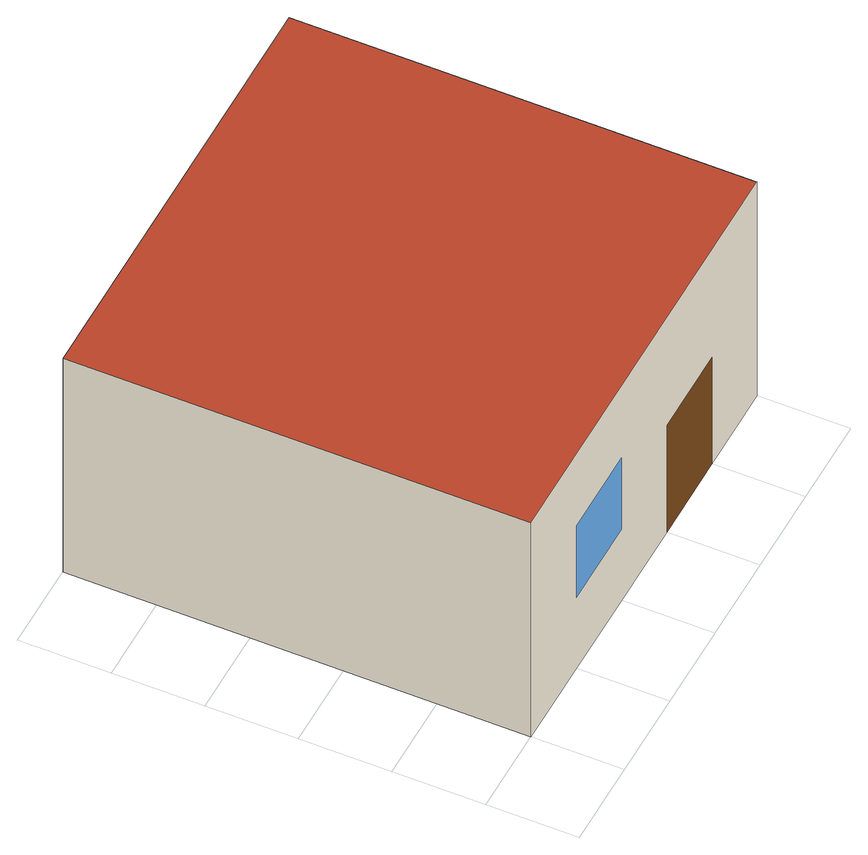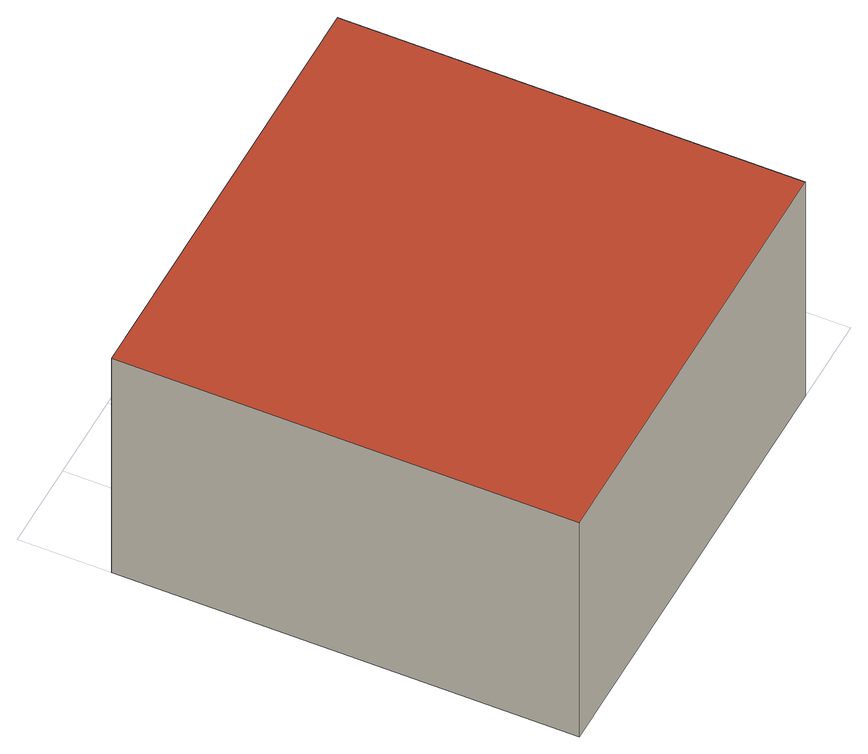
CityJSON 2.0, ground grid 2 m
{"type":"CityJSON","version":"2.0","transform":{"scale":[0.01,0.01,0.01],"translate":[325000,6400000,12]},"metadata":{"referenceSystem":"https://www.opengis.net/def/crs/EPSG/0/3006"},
"CityObjects":{
"building1":{"type":"Building","children":["building1-1"]},
"building1-1":{"type":"BuildingPart","parents":["building1"],"geometry":[{"type":"MultiSurface","lod":"3","boundaries":[[[0,1,2,3,4,5,6,7],[8,9,10,11]],[[8,11,10,9]],[[1,4,3,2]],[[5,12,13,6]],[[12,14,15,13]],[[14,0,7,15]],[[7,6,13,15]],[[14,12,5,4,1,0]]],"semantics":{"surfaces":[{"type":"WallSurface","name":"front-wall"},{"type":"Window","name":"window-1","type-glass":"double"},{"type":"Door","name":"door-1"},{"type":"WallSurface","name":"other-walls"},{"type":"RoofSurface"},{"type":"GroundSurface"}],"values":[0,1,2,3,3,3,4,5]}}]}
},
"vertices":[
[0,0,0],[600,0,0],[600,0,300],[800,0,300],[800,0,0],[1000,0,0],[1000,0,600],[0,0,600],[200,0,200],[200,0,400],[400,0,400],[400,0,200],[1000,1000,0],[1000,1000,600],[0,1000,0],[0,1000,600]
]}
